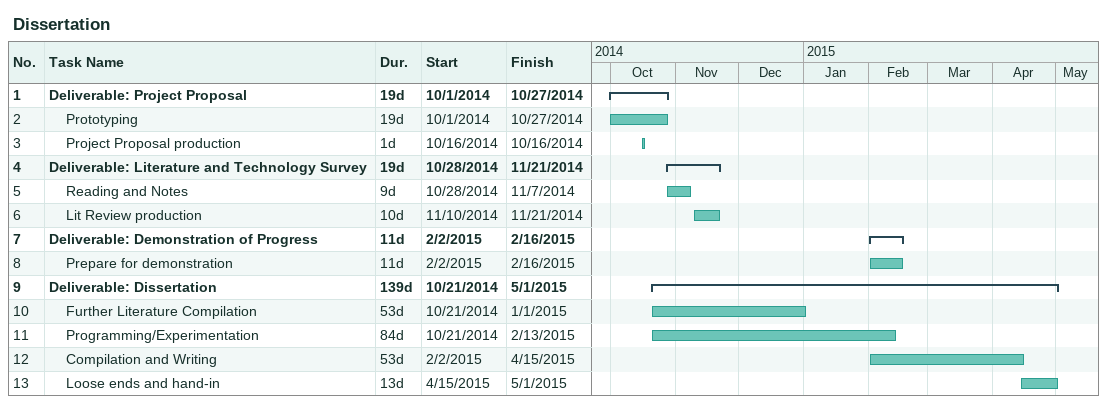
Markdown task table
Dissertation

| ID | Level | Task | Duration | Start | Finish |
|---|---|---|---|---|---|
| 1 | 1 | **Deliverable: Project Proposal** | 19d | 2014-10-01 | 2014-10-27 |
| 2 | 2 | Prototyping | 19d | 2014-10-01 | 2014-10-27 |
| 3 | 2 | Project Proposal production | 1d | 2014-10-16 | 2014-10-16 |
| 4 | 1 | **Deliverable: Literature and Technology Survey** | 19d | 2014-10-28 | 2014-11-21 |
| 5 | 2 | Reading and Notes | 9d | 2014-10-28 | 2014-11-07 |
| 6 | 2 | Lit Review production | 10d | 2014-11-10 | 2014-11-21 |
| 7 | 1 | **Deliverable: Demonstration of Progress** | 11d | 2015-02-02 | 2015-02-16 |
| 8 | 2 | Prepare for demonstration | 11d | 2015-02-02 | 2015-02-16 |
| 9 | 1 | **Deliverable: Dissertation** | 139d | 2014-10-21 | 2015-05-01 |
| 10 | 2 | Further Literature Compilation | 53d | 2014-10-21 | 2015-01-01 |
| 11 | 2 | Programming/Experimentation | 84d | 2014-10-21 | 2015-02-13 |
| 12 | 2 | Compilation and Writing | 53d | 2015-02-02 | 2015-04-15 |
| 13 | 2 | Loose ends and hand-in | 13d | 2015-04-15 | 2015-05-01 |
